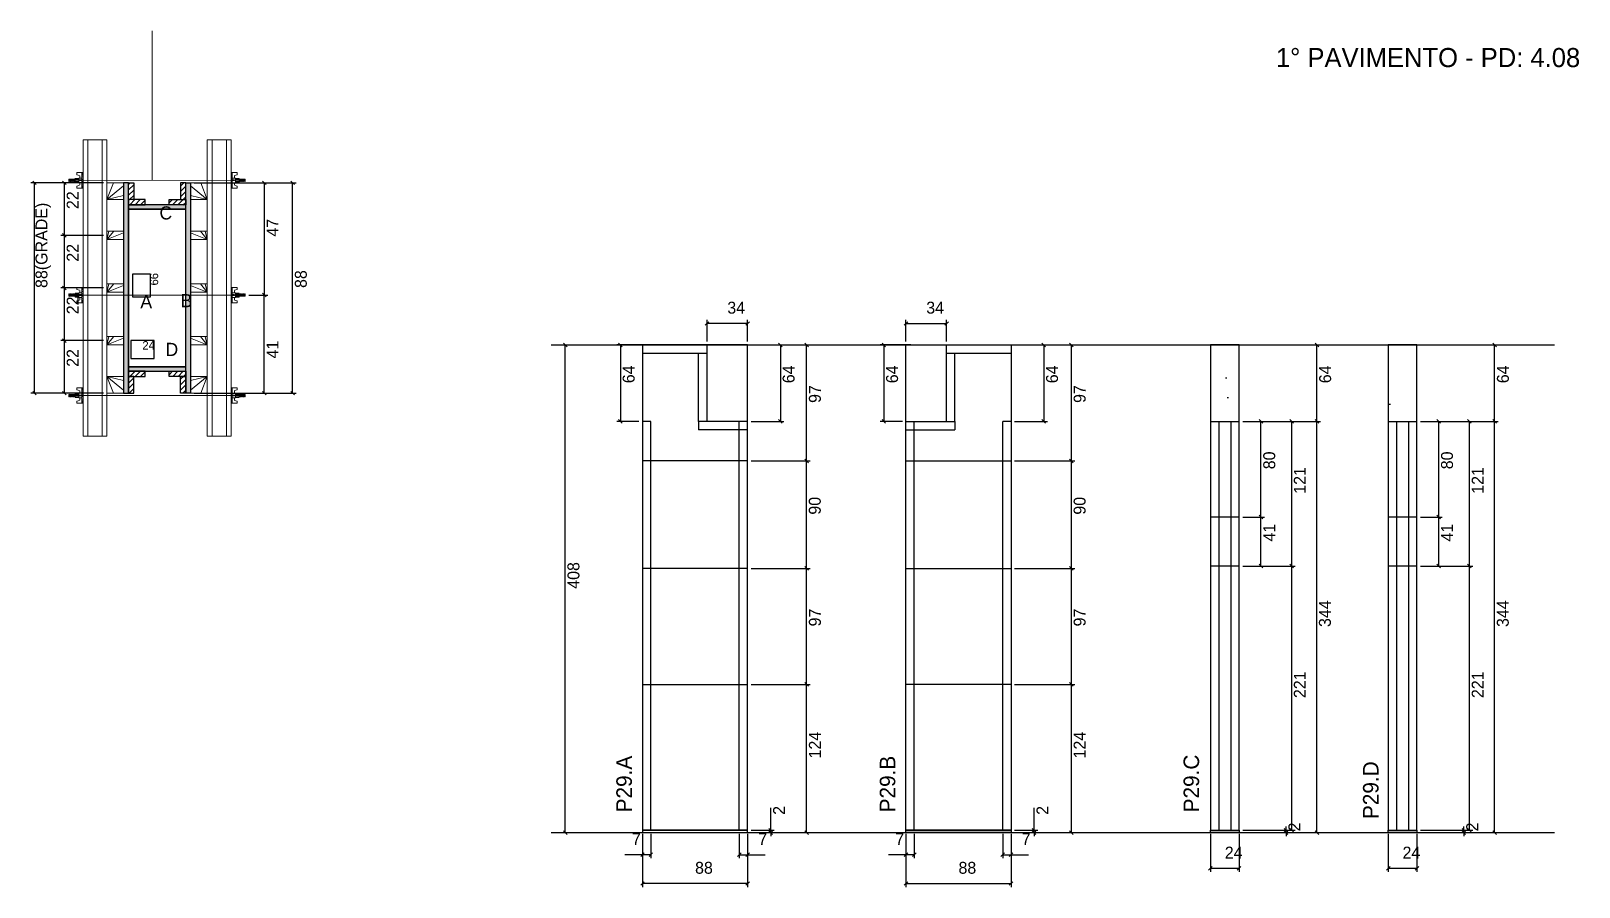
# Model space of a CAD drawing. Header units: metres. Extents: x 7879 to 9175, y 6317 to 7034.
import ezdxf

# ---------------------------------------------------------------- set-up
doc = ezdxf.new("R2010")
doc.units = ezdxf.units.M
for name, color, linetype in [('CHAPA', 7, 'Continuous'), ('COTA', 7, 'Continuous'), ('Hachura', 7, 'Continuous'), ('Madeira', 7, 'Continuous'), ('NOMENCLATURA', 7, 'Continuous'), ('Nível', 7, 'Continuous'), ('Painéis', 7, 'Continuous'), ('Perfil Metálico', 7, 'Continuous'), ('SARR_2.2x7', 7, 'Continuous'), ('SARRAFO', 7, 'Continuous'), ('Texto Seção', 7, 'Continuous'), ('TEXTO_GERAL', 7, 'Continuous')]:
    doc.layers.add(name, color=color, linetype=linetype)

msp = doc.modelspace()

# ---------------------------------------------------------------- hatches: boundary and pattern name
at = {"layer": 'COTA'}
h = msp.add_hatch(dxfattribs=at)
h.set_pattern_fill('AR-CONC')
h.paths.add_polyline_path([(8866, 6706.9), (8890, 6706.9), (8890, 6770.9), (8866, 6770.9), (8866, 6706.9)])
h = msp.add_hatch(dxfattribs=at)
h.set_pattern_fill('AR-CONC')
h.paths.add_polyline_path([(9014.8, 6706.9), (9038.8, 6706.9), (9038.8, 6770.9), (9014.8, 6770.9), (9014.8, 6706.9)])
at = {"layer": 'Hachura'}
h = msp.add_hatch(color=7, dxfattribs=at)
h.dxf.hatch_style = 1
h.paths.add_polyline_path([(7960.3, 6906.6), (7956.3, 6906.6), (7956.3, 6730.6), (7960.3, 6730.6), (7960.3, 6906.6)])
h = msp.add_hatch(dxfattribs=at)
h.set_pattern_fill('ANSI31')
h.paths.add_polyline_path([(7960.3, 6892.6), (7964.7, 6892.6), (7964.7, 6906.6), (7960.3, 6906.6), (7960.3, 6892.6)])
h = msp.add_hatch(dxfattribs=at)
h.set_pattern_fill('ANSI31')
h.paths.add_polyline_path([(8008.3, 6892.6), (8003.9, 6892.6), (8003.9, 6906.6), (8008.3, 6906.6), (8008.3, 6892.6)])
h = msp.add_hatch(color=7, dxfattribs=at)
h.dxf.hatch_style = 1
h.paths.add_polyline_path([(8008.3, 6906.6), (8012.3, 6906.6), (8012.3, 6730.6), (8008.3, 6730.6), (8008.3, 6906.6)])
h = msp.add_hatch(dxfattribs=at)
h.set_pattern_fill('ANSI31')
h.paths.add_polyline_path([(7960.3, 6888.2), (7960.3, 6892.6), (7974.3, 6892.6), (7974.3, 6888.2), (7960.3, 6888.2)])
h = msp.add_hatch(color=7, dxfattribs=at)
h.dxf.hatch_style = 1
h.paths.add_polyline_path([(8008.3, 6884.6), (8008.3, 6888.2), (7960.3, 6888.2), (7960.3, 6884.6), (8008.3, 6884.6)])
h = msp.add_hatch(color=7, dxfattribs=at)
h.dxf.hatch_style = 1
h.paths.add_polyline_path([(8008.3, 6884.6), (8008.3, 6888.2), (7960.3, 6888.2), (7960.3, 6884.6), (8008.3, 6884.6)])
h = msp.add_hatch(dxfattribs=at)
h.set_pattern_fill('ANSI31')
h.paths.add_polyline_path([(8008.3, 6888.2), (8008.3, 6892.6), (7994.3, 6892.6), (7994.3, 6888.2), (8008.3, 6888.2)])
h = msp.add_hatch(color=7, dxfattribs=at)
h.dxf.hatch_style = 1
h.paths.add_polyline_path([(8008.3, 6749), (8008.3, 6752.6), (7960.3, 6752.6), (7960.3, 6749), (8008.3, 6749)])
h = msp.add_hatch(color=7, dxfattribs=at)
h.dxf.hatch_style = 1
h.paths.add_polyline_path([(8008.3, 6749), (8008.3, 6752.6), (7960.3, 6752.6), (7960.3, 6749), (8008.3, 6749)])
h = msp.add_hatch(dxfattribs=at)
h.set_pattern_fill('ANSI31')
h.paths.add_polyline_path([(7960.3, 6744.6), (7960.3, 6749), (7974.3, 6749), (7974.3, 6744.6), (7960.3, 6744.6)])
h = msp.add_hatch(dxfattribs=at)
h.set_pattern_fill('ANSI31')
h.paths.add_polyline_path([(7960.3, 6744.6), (7964.7, 6744.6), (7964.7, 6730.6), (7960.3, 6730.6), (7960.3, 6744.6)])
h = msp.add_hatch(dxfattribs=at)
h.set_pattern_fill('ANSI31')
h.paths.add_polyline_path([(8008.3, 6744.6), (8008.3, 6749), (7994.3, 6749), (7994.3, 6744.6), (8008.3, 6744.6)])
h = msp.add_hatch(dxfattribs=at)
h.set_pattern_fill('ANSI31')
h.paths.add_polyline_path([(8008.3, 6744.6), (8003.9, 6744.6), (8003.9, 6730.6), (8008.3, 6730.6), (8008.3, 6744.6)])

# ---------------------------------------------------------------- linework, layer by layer
at = {"layer": 'CHAPA', "color": 1, "lineweight": 25}
for points in [[(7960.3, 6906.6), (7956.3, 6906.6), (7956.3, 6730.6), (7960.3, 6730.6)], [(7960.3, 6906.6), (7956.3, 6906.6), (7956.3, 6730.6), (7960.3, 6730.6)], [(8008.3, 6906.6), (8012.3, 6906.6), (8012.3, 6730.6), (8008.3, 6730.6)], [(8008.3, 6906.6), (8012.3, 6906.6), (8012.3, 6730.6), (8008.3, 6730.6)], [(8008.3, 6884.6), (8008.3, 6888.2), (7960.3, 6888.2), (7960.3, 6884.6)], [(8008.3, 6884.6), (8008.3, 6888.2), (7960.3, 6888.2), (7960.3, 6884.6)], [(8008.3, 6749), (8008.3, 6752.6), (7960.3, 6752.6), (7960.3, 6749)], [(8008.3, 6749), (8008.3, 6752.6), (7960.3, 6752.6), (7960.3, 6749)]]:
    msp.add_lwpolyline(points, close=True, dxfattribs=at)
at = {"layer": 'COTA', "color": 0, "lineweight": 25}
for p, q in [((7883.2, 6905.1), (7880.2, 6908.1)), ((7908.1, 6905.1), (7905.1, 6908.1)), ((8075.5, 6905.1), (8072.5, 6908.1)), ((8099.2, 6905.1), (8096.2, 6908.1)), ((7905.1, 6864.1), (7908.1, 6861.1)), ((7908.1, 6861.1), (7905.1, 6864.1)), ((7905.1, 6820.1), (7908.1, 6817.1)), ((7908.1, 6817.1), (7905.1, 6820.1)), ((8075.5, 6811.2), (8072.5, 6814.2)), ((8072.5, 6814.2), (8075.5, 6811.2)), ((8446.1, 6790.4), (8443.1, 6787.4)), ((8477.1, 6787.4), (8480.1, 6790.4)), ((8612.6, 6790.4), (8609.6, 6787.4)), ((8643.6, 6787.4), (8646.6, 6790.4)), ((7905.1, 6776.1), (7908.1, 6773.1)), ((7908.1, 6773.1), (7905.1, 6776.1)), ((8327.5, 6769.4), (8324.5, 6772.4)), ((8373.6, 6769.4), (8370.6, 6772.4)), ((8507.5, 6769.4), (8504.5, 6772.4)), ((8529.5, 6769.4), (8526.5, 6772.4)), ((8594.1, 6769.4), (8591.1, 6772.4)), ((8728, 6769.4), (8725, 6772.4)), ((8751.1, 6769.4), (8748.1, 6772.4)), ((8956.6, 6769.4), (8953.6, 6772.4)), ((9105.4, 6769.4), (9102.4, 6772.4)), ((7880.2, 6732.1), (7883.2, 6729.1)), ((7905.1, 6732.1), (7908.1, 6729.1)), ((8072.5, 6732.1), (8075.5, 6729.1)), ((8096.2, 6732.1), (8099.2, 6729.1)), ((8370.6, 6708.4), (8373.6, 6705.4)), ((8504.5, 6708.4), (8507.5, 6705.4)), ((8591.1, 6708.4), (8594.1, 6705.4)), ((8725, 6708.4), (8728, 6705.4)), ((8909.8, 6705.4), (8906.8, 6708.4)), ((8935.4, 6705.4), (8932.4, 6708.4)), ((8953.6, 6708.4), (8956.6, 6705.4)), ((8956.6, 6705.4), (8953.6, 6708.4)), ((9058.6, 6705.4), (9055.6, 6708.4)), ((9084.2, 6705.4), (9081.2, 6708.4)), ((9102.4, 6708.4), (9105.4, 6705.4)), ((9105.4, 6705.4), (9102.4, 6708.4)), ((8529.5, 6672.4), (8526.5, 6675.4)), ((8526.5, 6675.4), (8529.5, 6672.4)), ((8751.1, 6672.4), (8748.1, 6675.4)), ((8748.1, 6675.4), (8751.1, 6672.4)), ((8909.8, 6625.4), (8906.8, 6628.4)), ((8906.8, 6628.4), (8909.8, 6625.4)), ((9058.6, 6625.4), (9055.6, 6628.4)), ((9055.6, 6628.4), (9058.6, 6625.4)), ((8529.5, 6582.4), (8526.5, 6585.4)), ((8526.5, 6585.4), (8529.5, 6582.4)), ((8751.1, 6582.4), (8748.1, 6585.4)), ((8748.1, 6585.4), (8751.1, 6582.4)), ((8906.8, 6587.4), (8909.8, 6584.4)), ((8932.4, 6587.4), (8935.4, 6584.4)), ((8935.4, 6584.4), (8932.4, 6587.4)), ((9055.6, 6587.4), (9058.6, 6584.4)), ((9081.2, 6587.4), (9084.2, 6584.4)), ((9084.2, 6584.4), (9081.2, 6587.4)), ((8526.5, 6488.4), (8529.5, 6485.4)), ((8529.5, 6485.4), (8526.5, 6488.4)), ((8748.1, 6488.4), (8751.1, 6485.4)), ((8751.1, 6485.4), (8748.1, 6488.4)), ((8324.5, 6364.4), (8327.5, 6361.4)), ((8496.4, 6366.4), (8499.4, 6363.4)), ((8499.4, 6361.4), (8496.4, 6364.4)), ((8526.5, 6364.4), (8529.5, 6361.4)), ((8716.9, 6366.4), (8719.9, 6363.4)), ((8719.9, 6361.4), (8716.9, 6364.4)), ((8748.1, 6364.4), (8751.1, 6361.4)), ((8927.8, 6366.4), (8930.8, 6363.4)), ((8930.8, 6361.4), (8927.8, 6364.4)), ((8932.4, 6366.4), (8935.4, 6363.4)), ((8953.6, 6364.4), (8956.6, 6361.4)), ((9076.6, 6366.4), (9079.6, 6363.4)), ((9079.6, 6361.4), (9076.6, 6364.4)), ((9081.2, 6366.4), (9084.2, 6363.4)), ((9102.4, 6364.4), (9105.4, 6361.4)), ((8392.1, 6345.9), (8389.1, 6342.9)), ((8396.1, 6342.9), (8399.1, 6345.9)), ((8473.1, 6345.9), (8470.1, 6342.9)), ((8477.1, 6342.9), (8480.1, 6345.9)), ((8612.6, 6345.9), (8609.6, 6342.9)), ((8616.6, 6342.9), (8619.6, 6345.9)), ((8693.6, 6345.9), (8690.6, 6342.9)), ((8697.6, 6342.9), (8700.6, 6345.9)), ((8867.5, 6334.5), (8864.5, 6331.5)), ((8888.5, 6331.5), (8891.5, 6334.5)), ((9016.3, 6334.5), (9013.3, 6331.5)), ((9037.3, 6331.5), (9040.3, 6334.5)), ((8392.1, 6321.8), (8389.1, 6318.8)), ((8477.1, 6318.8), (8480.1, 6321.8)), ((8612.6, 6321.8), (8609.6, 6318.8)), ((8697.6, 6318.8), (8700.6, 6321.8))]:
    msp.add_line(p, q, dxfattribs=at)
at = {"layer": 'COTA', "color": 241, "lineweight": 25}
for p, q in [((7939.3, 6906.6), (7878.7, 6906.6)), ((7881.7, 6730.6), (7881.7, 6906.6)), ((7939.3, 6906.6), (7903.6, 6906.6)), ((7906.6, 6906.6), (7906.6, 6862.6)), ((8015.3, 6906.6), (8100.7, 6906.6)), ((8049.3, 6906.6), (8077, 6906.6)), ((8074, 6906.6), (8074, 6812.7)), ((8097.7, 6730.6), (8097.7, 6906.6)), ((7939.3, 6862.6), (7903.6, 6862.6)), ((7939.3, 6862.6), (7903.6, 6862.6)), ((7906.6, 6862.6), (7906.6, 6818.6)), ((7939.3, 6818.6), (7903.6, 6818.6)), ((7939.3, 6818.6), (7903.6, 6818.6)), ((7906.6, 6818.6), (7906.6, 6774.6)), ((8061.1, 6812.7), (8077, 6812.7)), ((8061.1, 6812.7), (8077, 6812.7)), ((8074, 6730.6), (8074, 6812.7)), ((7939.3, 6774.6), (7903.6, 6774.6)), ((7939.3, 6774.6), (7903.6, 6774.6)), ((7906.6, 6774.6), (7906.6, 6730.6)), ((8478.6, 6770.9), (8444.6, 6770.9)), ((8478.6, 6706.9), (8478.6, 6770.9)), ((8611.1, 6706.9), (8611.1, 6770.9)), ((8611.1, 6770.9), (8645.1, 6770.9)), ((7939.3, 6730.6), (7878.7, 6730.6)), ((7939.3, 6730.6), (7903.6, 6730.6)), ((8015.3, 6730.6), (8100.7, 6730.6)), ((8049.3, 6730.6), (8077, 6730.6))]:
    msp.add_line(p, q, dxfattribs=at)
at = {"layer": 'COTA', "color": 180, "lineweight": 25}
for p, q in [((7978.7, 6830.2), (7963.7, 6830.2)), ((7963.7, 6830.2), (7963.7, 6811.2)), ((7978.7, 6811.2), (7978.7, 6830.2)), ((7963.7, 6811.2), (7978.7, 6811.2)), ((7981.8, 6774.6), (7962.2, 6774.6)), ((7962.2, 6774.6), (7962.2, 6759.6)), ((7981.8, 6759.6), (7981.8, 6774.6)), ((7962.2, 6759.6), (7981.8, 6759.6))]:
    msp.add_line(p, q, dxfattribs=at)
at = {"layer": 'COTA', "color": 4, "lineweight": 25}
for p, q in [((8444.6, 6773.9), (8444.6, 6791.9)), ((8478.6, 6773.9), (8478.6, 6791.9)), ((8611.1, 6773.9), (8611.1, 6791.9)), ((8645.1, 6773.9), (8645.1, 6791.9)), ((8478.6, 6788.9), (8444.6, 6788.9)), ((8611.1, 6788.9), (8645.1, 6788.9)), ((8317.1, 6770.9), (8329, 6770.9)), ((8326, 6362.9), (8326, 6770.9)), ((8394.6, 6770.9), (8369.1, 6770.9)), ((8372.1, 6770.9), (8372.1, 6706.9)), ((8474.6, 6770.9), (8509, 6770.9)), ((8481.6, 6770.9), (8531, 6770.9)), ((8506, 6770.9), (8506, 6706.9)), ((8528, 6673.9), (8528, 6770.9)), ((8615.1, 6770.9), (8589.6, 6770.9)), ((8592.6, 6770.9), (8592.6, 6706.9)), ((8695.1, 6770.9), (8729.5, 6770.9)), ((8702.1, 6770.9), (8752.6, 6770.9)), ((8726.5, 6770.9), (8726.5, 6706.9)), ((8749.6, 6673.9), (8749.6, 6770.9)), ((8893, 6770.9), (8958.1, 6770.9)), ((8955.1, 6706.9), (8955.1, 6770.9)), ((9041.8, 6770.9), (9106.9, 6770.9)), ((9103.9, 6706.9), (9103.9, 6770.9)), ((8387.6, 6706.9), (8369.1, 6706.9)), ((8481.6, 6706.9), (8509, 6706.9)), ((8608.1, 6706.9), (8589.6, 6706.9)), ((8702.1, 6706.9), (8729.5, 6706.9)), ((8893, 6706.9), (8958.1, 6706.9)), ((8893, 6706.9), (8958.1, 6706.9)), ((8893, 6706.9), (8936.9, 6706.9)), ((8893, 6706.9), (8911.3, 6706.9)), ((8908.3, 6626.9), (8908.3, 6706.9)), ((8933.9, 6706.9), (8933.9, 6585.9)), ((8955.1, 6362.9), (8955.1, 6706.9)), ((9041.8, 6706.9), (9106.9, 6706.9)), ((9041.8, 6706.9), (9106.9, 6706.9)), ((9041.8, 6706.9), (9085.7, 6706.9)), ((9041.8, 6706.9), (9060.1, 6706.9)), ((9057.1, 6626.9), (9057.1, 6706.9)), ((9082.7, 6706.9), (9082.7, 6585.9)), ((9103.9, 6362.9), (9103.9, 6706.9)), ((8481.6, 6673.9), (8531, 6673.9)), ((8481.6, 6673.9), (8531, 6673.9)), ((8528, 6583.9), (8528, 6673.9)), ((8702.1, 6673.9), (8752.6, 6673.9)), ((8702.1, 6673.9), (8752.6, 6673.9)), ((8749.6, 6583.9), (8749.6, 6673.9)), ((8893, 6626.9), (8911.3, 6626.9)), ((8893, 6626.9), (8911.3, 6626.9)), ((8908.3, 6585.9), (8908.3, 6626.9)), ((9041.8, 6626.9), (9060.1, 6626.9)), ((9041.8, 6626.9), (9060.1, 6626.9)), ((9057.1, 6585.9), (9057.1, 6626.9)), ((8481.6, 6583.9), (8531, 6583.9)), ((8481.6, 6583.9), (8531, 6583.9)), ((8528, 6486.9), (8528, 6583.9)), ((8702.1, 6583.9), (8752.6, 6583.9)), ((8702.1, 6583.9), (8752.6, 6583.9)), ((8749.6, 6486.9), (8749.6, 6583.9)), ((8893, 6585.9), (8936.9, 6585.9)), ((8893, 6585.9), (8936.9, 6585.9)), ((8893, 6585.9), (8911.3, 6585.9)), ((8933.9, 6585.9), (8933.9, 6364.9)), ((9041.8, 6585.9), (9085.7, 6585.9)), ((9041.8, 6585.9), (9085.7, 6585.9)), ((9041.8, 6585.9), (9060.1, 6585.9)), ((9082.7, 6585.9), (9082.7, 6364.9)), ((8481.6, 6486.9), (8531, 6486.9)), ((8481.6, 6486.9), (8531, 6486.9)), ((8528, 6362.9), (8528, 6486.9)), ((8702.1, 6486.9), (8752.6, 6486.9)), ((8702.1, 6486.9), (8752.6, 6486.9)), ((8749.6, 6362.9), (8749.6, 6486.9)), ((8497.9, 6364.9), (8497.9, 6383.7)), ((8718.4, 6364.9), (8718.4, 6383.7)), ((8317.1, 6362.9), (8329, 6362.9)), ((8481.6, 6364.9), (8500.9, 6364.9)), ((8481.6, 6362.9), (8500.9, 6362.9)), ((8481.6, 6362.9), (8531, 6362.9)), ((8497.9, 6362.9), (8497.9, 6364.9)), ((8497.9, 6362.9), (8497.9, 6359.9)), ((8702.1, 6364.9), (8721.4, 6364.9)), ((8702.1, 6362.9), (8721.4, 6362.9)), ((8702.1, 6362.9), (8752.6, 6362.9)), ((8718.4, 6362.9), (8718.4, 6364.9)), ((8718.4, 6362.9), (8718.4, 6359.9)), ((8893, 6364.9), (8932.3, 6364.9)), ((8893, 6364.9), (8936.9, 6364.9)), ((8893, 6362.9), (8932.3, 6362.9)), ((8893, 6362.9), (8958.1, 6362.9)), ((8929.3, 6364.9), (8929.3, 6367.9)), ((8929.3, 6362.9), (8929.3, 6364.9)), ((8929.3, 6362.9), (8929.3, 6359.9)), ((9041.8, 6364.9), (9081.1, 6364.9)), ((9041.8, 6364.9), (9085.7, 6364.9)), ((9041.8, 6362.9), (9081.1, 6362.9)), ((9041.8, 6362.9), (9106.9, 6362.9)), ((9078.1, 6364.9), (9078.1, 6367.9)), ((9078.1, 6362.9), (9078.1, 6364.9)), ((9078.1, 6362.9), (9078.1, 6359.9)), ((8390.6, 6361.9), (8390.6, 6317.3)), ((8390.6, 6359.9), (8390.6, 6341.4)), ((8397.6, 6361.9), (8397.6, 6341.4)), ((8471.6, 6361.9), (8471.6, 6341.4)), ((8478.6, 6361.9), (8478.6, 6317.3)), ((8478.6, 6359.9), (8478.6, 6341.4)), ((8611.1, 6361.9), (8611.1, 6317.3)), ((8611.1, 6359.9), (8611.1, 6341.4)), ((8618.1, 6361.9), (8618.1, 6341.4)), ((8692.1, 6361.9), (8692.1, 6341.4)), ((8699.1, 6361.9), (8699.1, 6317.3)), ((8699.1, 6359.9), (8699.1, 6341.4)), ((8866, 6361.9), (8866, 6330)), ((8890, 6361.9), (8890, 6330)), ((9014.8, 6361.9), (9014.8, 6330)), ((9038.8, 6361.9), (9038.8, 6330)), ((8390.6, 6344.4), (8375.9, 6344.4)), ((8397.6, 6344.4), (8390.6, 6344.4)), ((8471.6, 6344.4), (8478.6, 6344.4)), ((8478.6, 6344.4), (8493.4, 6344.4)), ((8611.1, 6344.4), (8596.4, 6344.4)), ((8618.1, 6344.4), (8611.1, 6344.4)), ((8692.1, 6344.4), (8699.1, 6344.4)), ((8699.1, 6344.4), (8713.8, 6344.4)), ((8866, 6333), (8890, 6333)), ((9014.8, 6333), (9038.8, 6333)), ((8478.6, 6320.3), (8390.6, 6320.3)), ((8611.1, 6320.3), (8699.1, 6320.3))]:
    msp.add_line(p, q, dxfattribs=at)
at = {"layer": 'COTA', "color": 241, "lineweight": 25}
for points in [[(8890, 6706.9), (8890, 6770.9), (8866, 6770.9), (8866, 6706.9)], [(9038.8, 6706.9), (9038.8, 6770.9), (9014.8, 6770.9), (9014.8, 6706.9)]]:
    msp.add_lwpolyline(points, dxfattribs=at)
at = {"layer": 'Hachura', "color": 0, "lineweight": 9}
for p, q in [((7910.8, 6909.7), (7910.5, 6909.4)), ((7910.5, 6909.4), (7910.5, 6908.1)), ((7910.8, 6907.7), (7910.5, 6908.1)), ((7911.1, 6909.7), (7910.8, 6909.7)), ((7910.8, 6907.7), (7910.8, 6909.7)), ((7911.4, 6907.7), (7910.8, 6909)), ((7911.4, 6907.6), (7910.8, 6908.8)), ((7910.8, 6908.3), (7911.1, 6907.6)), ((7910.8, 6908), (7910.9, 6907.7)), ((7911.1, 6909.7), (7912.1, 6907.7)), ((7911.1, 6909.7), (7912.1, 6907.7)), ((7911.2, 6909.8), (7912.3, 6907.6)), ((7912.5, 6907.6), (7911.4, 6909.8)), ((7911.4, 6907.7), (7912.1, 6907.7)), ((7912.3, 6909.7), (7911.6, 6909.7)), ((7912.6, 6907.7), (7911.6, 6909.7)), ((7912.3, 6909.7), (7913.2, 6907.7)), ((7912.4, 6909.8), (7913.5, 6907.6)), ((7913.7, 6907.6), (7912.6, 6909.8)), ((7913.2, 6907.7), (7912.6, 6907.7)), ((7913.4, 6909.7), (7912.8, 6909.7)), ((7913.8, 6907.7), (7912.8, 6909.7)), ((7913, 6909.7), (7912.8, 6909.7)), ((7913.4, 6909.7), (7914.4, 6907.7)), ((7913.5, 6909.8), (7914.6, 6907.6)), ((7914.8, 6907.6), (7913.8, 6909.8)), ((7914, 6907.7), (7913.8, 6907.7)), ((7914.6, 6909.7), (7914, 6909.7)), ((7914.9, 6907.7), (7914, 6909.7)), ((7914, 6907.7), (7914.4, 6907.7)), ((7914.6, 6909.7), (7915.6, 6907.7)), ((7915.6, 6908.5), (7914.9, 6909.8)), ((7914.9, 6907.7), (7915.6, 6907.7)), ((7915.6, 6908.8), (7915.1, 6909.7)), ((7915.6, 6909.7), (7915.1, 6909.7)), ((7915.6, 6907), (7915.6, 6910.3)), ((7915.6, 6907), (7915.6, 6910.3)), ((7915.6, 6910.3), (7918.8, 6910.3)), ((7915.6, 6909.3), (7918.8, 6909.3)), ((7915.6, 6907.7), (7918.8, 6907.7)), ((7918.8, 6907), (7915.6, 6907)), ((7922.3, 6915.1), (7917.1, 6915.1)), ((7917.1, 6915.1), (7917.1, 6913.4)), ((7917.1, 6913.4), (7919.3, 6912.8)), ((7918.8, 6910.6), (7918.8, 6906.7)), ((7921.4, 6910.6), (7918.8, 6910.6)), ((7918.8, 6906.7), (7918.8, 6907)), ((7918.8, 6906.7), (7918.8, 6907)), ((7921.4, 6909), (7919.4, 6909)), ((7919.4, 6908.4), (7921.4, 6908.4)), ((7919.6, 6912.5), (7919.6, 6910.6)), ((7921.4, 6915.1), (7921.4, 6902.2)), ((7921.4, 6915.1), (7921.4, 6909.9)), ((7921.4, 6915), (7922.3, 6915)), ((7921.4, 6914.7), (7922.3, 6914.7)), ((7921.4, 6914.4), (7922.3, 6914.4)), ((7921.4, 6913.9), (7922.3, 6913.9)), ((7921.4, 6913.1), (7922.3, 6913.1)), ((7921.4, 6911.7), (7922.3, 6911.7)), ((7921.4, 6908.6), (7921.4, 6910.6)), ((7921.4, 6909.9), (7921.4, 6909.3)), ((7921.4, 6908.7), (7922.3, 6908.7)), ((7921.7, 6909.6), (7921.5, 6909.6)), ((7921.5, 6907.7), (7921.9, 6907.7)), ((7922.1, 6909.6), (7921.7, 6909.6)), ((7922.3, 6902.2), (7922.3, 6915.1)), ((7922.3, 6903.2), (7922.3, 6911)), ((8046.3, 6902.2), (8046.3, 6915.1)), ((8046.3, 6915.1), (8051.4, 6915.1)), ((8047.2, 6915), (8046.3, 6915)), ((8047.2, 6914.7), (8046.3, 6914.7)), ((8047.2, 6914.4), (8046.3, 6914.4)), ((8047.2, 6913.9), (8046.3, 6913.9)), ((8047.2, 6913.1), (8046.3, 6913.1)), ((8047.2, 6911.7), (8046.3, 6911.7)), ((8046.3, 6903.2), (8046.3, 6911)), ((8047.2, 6908.7), (8046.3, 6908.7)), ((8046.4, 6909.6), (8046.9, 6909.6)), ((8047, 6907.7), (8046.6, 6907.7)), ((8046.9, 6909.6), (8047.1, 6909.6)), ((8047.2, 6915.1), (8047.2, 6902.2)), ((8047.2, 6915.1), (8047.2, 6909.9)), ((8047.2, 6908.6), (8047.2, 6910.6)), ((8047.2, 6910.6), (8049.8, 6910.6)), ((8047.2, 6909.9), (8047.2, 6909.3)), ((8047.2, 6909), (8049.2, 6909)), ((8049.2, 6908.4), (8047.2, 6908.4)), ((8049, 6912.5), (8049, 6910.6)), ((8051.4, 6913.4), (8049.2, 6912.8)), ((8049.8, 6910.6), (8049.8, 6906.7)), ((8053, 6910.3), (8049.8, 6910.3)), ((8053, 6909.3), (8049.8, 6909.3)), ((8053, 6907.7), (8049.8, 6907.7)), ((8049.8, 6907), (8053, 6907)), ((8049.8, 6906.7), (8049.8, 6907)), ((8049.8, 6906.7), (8049.8, 6907)), ((8051.4, 6915.1), (8051.4, 6913.4)), ((8052.9, 6907), (8052.9, 6910.3)), ((8053, 6907), (8053, 6910.3)), ((8053, 6908.5), (8053.6, 6909.8)), ((8053.9, 6909.7), (8053, 6907.7)), ((8053, 6908.8), (8053.4, 6909.7)), ((8053, 6909.7), (8053.4, 6909.7)), ((8053.6, 6907.7), (8053, 6907.7)), ((8053.6, 6907.7), (8054.6, 6909.7)), ((8053.7, 6907.6), (8054.8, 6909.8)), ((8055, 6909.8), (8053.9, 6907.6)), ((8053.9, 6909.7), (8054.6, 6909.7)), ((8055.1, 6909.7), (8054.1, 6907.7)), ((8054.6, 6907.7), (8054.1, 6907.7)), ((8054.6, 6907.7), (8054.8, 6907.7)), ((8054.8, 6907.7), (8055.8, 6909.7)), ((8054.9, 6907.6), (8055.9, 6909.8)), ((8056.2, 6909.8), (8055.1, 6907.6)), ((8055.1, 6909.7), (8055.8, 6909.7)), ((8056.3, 6909.7), (8055.3, 6907.7)), ((8055.3, 6907.7), (8055.9, 6907.7)), ((8055.5, 6909.7), (8055.8, 6909.7)), ((8055.9, 6907.7), (8056.9, 6909.7)), ((8056, 6907.6), (8057.1, 6909.8)), ((8057.3, 6909.8), (8056.3, 6907.6)), ((8056.3, 6909.7), (8056.9, 6909.7)), ((8057.4, 6909.7), (8056.5, 6907.7)), ((8057.4, 6909.7), (8056.5, 6907.7)), ((8057.1, 6907.7), (8056.5, 6907.7)), ((8057.1, 6907.7), (8057.8, 6909)), ((8057.2, 6907.6), (8057.8, 6908.8)), ((8057.4, 6909.7), (8057.8, 6909.7)), ((8057.8, 6908.3), (8057.4, 6907.6)), ((8057.8, 6908), (8057.6, 6907.7)), ((8057.8, 6909.7), (8058.1, 6909.4)), ((8057.8, 6907.7), (8057.8, 6909.7)), ((8057.8, 6907.7), (8058.1, 6908.1)), ((8058.1, 6909.4), (8058.1, 6908.1)), ((7917.1, 6903.9), (7919.3, 6904.5)), ((7917.1, 6902.2), (7917.1, 6903.9)), ((7921.4, 6902.2), (7917.1, 6902.2)), ((7918.8, 6906.7), (7921.4, 6906.7)), ((7919.6, 6904.8), (7919.6, 6906.7)), ((7921.4, 6905.6), (7922.3, 6905.6)), ((7921.4, 6904.2), (7922.3, 6904.2)), ((7921.4, 6903.3), (7922.3, 6903.3)), ((7921.4, 6902.9), (7922.3, 6902.9)), ((7921.4, 6902.5), (7922.3, 6902.5)), ((7921.4, 6902.3), (7922.3, 6902.3)), ((7921.4, 6902.2), (7922.3, 6902.2)), ((8047.2, 6905.6), (8046.3, 6905.6)), ((8047.2, 6904.2), (8046.3, 6904.2)), ((8047.2, 6903.3), (8046.3, 6903.3)), ((8047.2, 6902.9), (8046.3, 6902.9)), ((8047.2, 6902.5), (8046.3, 6902.5)), ((8047.2, 6902.3), (8046.3, 6902.3)), ((8047.2, 6902.2), (8046.3, 6902.2)), ((8049.8, 6906.7), (8047.2, 6906.7)), ((8047.2, 6902.2), (8051.4, 6902.2)), ((8049, 6904.8), (8049, 6906.7)), ((8051.4, 6903.9), (8049.2, 6904.5)), ((8051.4, 6902.2), (8051.4, 6903.9)), ((7922.3, 6819.1), (7917.1, 6819.1)), ((7917.1, 6819.1), (7917.1, 6817.4)), ((7917.1, 6817.4), (7919.3, 6816.8)), ((7919.6, 6816.5), (7919.6, 6814.6)), ((7921.4, 6819.1), (7921.4, 6806.2)), ((7921.4, 6819.1), (7921.4, 6813.9)), ((7921.4, 6819), (7922.3, 6819)), ((7921.4, 6818.7), (7922.3, 6818.7)), ((7921.4, 6818.4), (7922.3, 6818.4)), ((7921.4, 6817.9), (7922.3, 6817.9)), ((7921.4, 6817.1), (7922.3, 6817.1)), ((7922.3, 6806.2), (7922.3, 6819.1)), ((8046.3, 6806.2), (8046.3, 6819.1)), ((8046.3, 6819.1), (8051.4, 6819.1)), ((8047.2, 6819), (8046.3, 6819)), ((8047.2, 6818.7), (8046.3, 6818.7)), ((8047.2, 6818.4), (8046.3, 6818.4)), ((8047.2, 6817.9), (8046.3, 6817.9)), ((8047.2, 6817.1), (8046.3, 6817.1)), ((8047.2, 6819.1), (8047.2, 6806.2)), ((8047.2, 6819.1), (8047.2, 6813.9)), ((8049, 6816.5), (8049, 6814.6)), ((8051.4, 6817.4), (8049.2, 6816.8)), ((8051.4, 6819.1), (8051.4, 6817.4)), ((7910.8, 6813.7), (7910.5, 6813.4)), ((7910.5, 6813.4), (7910.5, 6812.1)), ((7910.8, 6811.7), (7910.5, 6812.1)), ((7911.1, 6813.7), (7910.8, 6813.7)), ((7910.8, 6811.7), (7910.8, 6813.7)), ((7911.4, 6811.7), (7910.8, 6813)), ((7911.4, 6811.6), (7910.8, 6812.8)), ((7910.8, 6812.3), (7911.1, 6811.6)), ((7910.8, 6812), (7910.9, 6811.7)), ((7911.1, 6813.7), (7912.1, 6811.7)), ((7911.1, 6813.7), (7912.1, 6811.7)), ((7911.2, 6813.8), (7912.3, 6811.6)), ((7912.5, 6811.6), (7911.4, 6813.8)), ((7911.4, 6811.7), (7912.1, 6811.7)), ((7912.3, 6813.7), (7911.6, 6813.7)), ((7912.6, 6811.7), (7911.6, 6813.7)), ((7912.3, 6813.7), (7913.2, 6811.7)), ((7912.4, 6813.8), (7913.5, 6811.6)), ((7913.7, 6811.6), (7912.6, 6813.8)), ((7913.2, 6811.7), (7912.6, 6811.7)), ((7913.4, 6813.7), (7912.8, 6813.7)), ((7913.8, 6811.7), (7912.8, 6813.7)), ((7913, 6813.7), (7912.8, 6813.7)), ((7913.4, 6813.7), (7914.4, 6811.7)), ((7913.5, 6813.8), (7914.6, 6811.6)), ((7914.8, 6811.6), (7913.8, 6813.8)), ((7914, 6811.7), (7913.8, 6811.7)), ((7914.6, 6813.7), (7914, 6813.7)), ((7914.9, 6811.7), (7914, 6813.7)), ((7914, 6811.7), (7914.4, 6811.7)), ((7914.6, 6813.7), (7915.6, 6811.7)), ((7915.6, 6812.5), (7914.9, 6813.8)), ((7914.9, 6811.7), (7915.6, 6811.7)), ((7915.6, 6812.8), (7915.1, 6813.7)), ((7915.6, 6813.7), (7915.1, 6813.7)), ((7915.6, 6811), (7915.6, 6814.3)), ((7915.6, 6811), (7915.6, 6814.3)), ((7915.6, 6814.3), (7918.8, 6814.3)), ((7915.6, 6813.3), (7918.8, 6813.3)), ((7915.6, 6811.7), (7918.8, 6811.7)), ((7918.8, 6811), (7915.6, 6811)), ((7917.1, 6807.9), (7919.3, 6808.5)), ((7917.1, 6806.2), (7917.1, 6807.9)), ((7921.4, 6806.2), (7917.1, 6806.2)), ((7918.8, 6814.6), (7918.8, 6810.7)), ((7921.4, 6814.6), (7918.8, 6814.6)), ((7918.8, 6810.7), (7918.8, 6811)), ((7918.8, 6810.7), (7918.8, 6811)), ((7918.8, 6810.7), (7921.4, 6810.7)), ((7921.4, 6813), (7919.4, 6813)), ((7919.4, 6812.4), (7921.4, 6812.4)), ((7919.6, 6808.8), (7919.6, 6810.7)), ((7921.4, 6815.7), (7922.3, 6815.7)), ((7921.4, 6812.6), (7921.4, 6814.6)), ((7921.4, 6813.9), (7921.4, 6813.3)), ((7921.4, 6812.7), (7922.3, 6812.7)), ((7921.4, 6809.6), (7922.3, 6809.6)), ((7921.4, 6808.2), (7922.3, 6808.2)), ((7921.4, 6807.3), (7922.3, 6807.3)), ((7921.4, 6806.9), (7922.3, 6806.9)), ((7921.4, 6806.5), (7922.3, 6806.5)), ((7921.4, 6806.3), (7922.3, 6806.3)), ((7921.4, 6806.2), (7922.3, 6806.2)), ((7921.7, 6813.6), (7921.5, 6813.6)), ((7921.5, 6811.7), (7921.9, 6811.7)), ((7922.1, 6813.6), (7921.7, 6813.6)), ((7922.3, 6807.2), (7922.3, 6815)), ((8047.2, 6815.7), (8046.3, 6815.7)), ((8046.3, 6807.2), (8046.3, 6815)), ((8047.2, 6812.7), (8046.3, 6812.7)), ((8047.2, 6809.6), (8046.3, 6809.6)), ((8047.2, 6808.2), (8046.3, 6808.2)), ((8047.2, 6807.3), (8046.3, 6807.3)), ((8047.2, 6806.9), (8046.3, 6806.9)), ((8047.2, 6806.5), (8046.3, 6806.5)), ((8047.2, 6806.3), (8046.3, 6806.3)), ((8047.2, 6806.2), (8046.3, 6806.2)), ((8046.4, 6813.6), (8046.9, 6813.6)), ((8047, 6811.7), (8046.6, 6811.7)), ((8046.9, 6813.6), (8047.1, 6813.6)), ((8047.2, 6812.6), (8047.2, 6814.6)), ((8047.2, 6814.6), (8049.8, 6814.6)), ((8047.2, 6813.9), (8047.2, 6813.3)), ((8047.2, 6813), (8049.2, 6813)), ((8049.2, 6812.4), (8047.2, 6812.4)), ((8049.8, 6810.7), (8047.2, 6810.7)), ((8047.2, 6806.2), (8051.4, 6806.2)), ((8049, 6808.8), (8049, 6810.7)), ((8051.4, 6807.9), (8049.2, 6808.5)), ((8049.8, 6814.6), (8049.8, 6810.7)), ((8053, 6814.3), (8049.8, 6814.3)), ((8053, 6813.3), (8049.8, 6813.3)), ((8053, 6811.7), (8049.8, 6811.7)), ((8049.8, 6811), (8053, 6811)), ((8049.8, 6810.7), (8049.8, 6811)), ((8049.8, 6810.7), (8049.8, 6811)), ((8051.4, 6806.2), (8051.4, 6807.9)), ((8052.9, 6811), (8052.9, 6814.3)), ((8053, 6811), (8053, 6814.3)), ((8053, 6812.5), (8053.6, 6813.8)), ((8053.9, 6813.7), (8053, 6811.7)), ((8053, 6812.8), (8053.4, 6813.7)), ((8053, 6813.7), (8053.4, 6813.7)), ((8053.6, 6811.7), (8053, 6811.7)), ((8053.6, 6811.7), (8054.6, 6813.7)), ((8053.7, 6811.6), (8054.8, 6813.8)), ((8055, 6813.8), (8053.9, 6811.6)), ((8053.9, 6813.7), (8054.6, 6813.7)), ((8055.1, 6813.7), (8054.1, 6811.7)), ((8054.6, 6811.7), (8054.1, 6811.7)), ((8054.6, 6811.7), (8054.8, 6811.7)), ((8054.8, 6811.7), (8055.8, 6813.7)), ((8054.9, 6811.6), (8055.9, 6813.8)), ((8056.2, 6813.8), (8055.1, 6811.6)), ((8055.1, 6813.7), (8055.8, 6813.7)), ((8056.3, 6813.7), (8055.3, 6811.7)), ((8055.3, 6811.7), (8055.9, 6811.7)), ((8055.5, 6813.7), (8055.8, 6813.7)), ((8055.9, 6811.7), (8056.9, 6813.7)), ((8056, 6811.6), (8057.1, 6813.8)), ((8057.3, 6813.8), (8056.3, 6811.6)), ((8056.3, 6813.7), (8056.9, 6813.7)), ((8057.4, 6813.7), (8056.5, 6811.7)), ((8057.4, 6813.7), (8056.5, 6811.7)), ((8057.1, 6811.7), (8056.5, 6811.7)), ((8057.1, 6811.7), (8057.8, 6813)), ((8057.2, 6811.6), (8057.8, 6812.8)), ((8057.4, 6813.7), (8057.8, 6813.7)), ((8057.8, 6812.3), (8057.4, 6811.6)), ((8057.8, 6812), (8057.6, 6811.7)), ((8057.8, 6813.7), (8058.1, 6813.4)), ((8057.8, 6811.7), (8057.8, 6813.7)), ((8057.8, 6811.7), (8058.1, 6812.1)), ((8058.1, 6813.4), (8058.1, 6812.1)), ((7910.8, 6729.5), (7910.5, 6729.2)), ((7910.5, 6727.9), (7910.5, 6729.2)), ((7910.8, 6727.6), (7910.5, 6727.9)), ((7910.8, 6729), (7911.1, 6729.7)), ((7911.4, 6729.6), (7910.8, 6728.5)), ((7910.8, 6729.3), (7910.9, 6729.5)), ((7911.4, 6729.5), (7910.8, 6728.3)), ((7910.8, 6729.5), (7910.8, 6727.6)), ((7911.1, 6727.6), (7910.8, 6727.6)), ((7911.1, 6727.6), (7912.1, 6729.5)), ((7911.1, 6727.6), (7912.1, 6729.5)), ((7911.2, 6727.5), (7912.3, 6729.7)), ((7912.5, 6729.6), (7911.4, 6727.5)), ((7911.4, 6729.5), (7912.1, 6729.5)), ((7912.6, 6729.5), (7911.6, 6727.6)), ((7912.3, 6727.6), (7911.6, 6727.6)), ((7912.3, 6727.6), (7913.2, 6729.5)), ((7912.4, 6727.5), (7913.5, 6729.7)), ((7913.7, 6729.6), (7912.6, 6727.5)), ((7913.2, 6729.5), (7912.6, 6729.5)), ((7913.8, 6729.5), (7912.8, 6727.6)), ((7913.4, 6727.6), (7912.8, 6727.6)), ((7913, 6727.6), (7912.8, 6727.6)), ((7913.4, 6727.6), (7914.4, 6729.5)), ((7913.5, 6727.5), (7914.6, 6729.7)), ((7914.8, 6729.6), (7913.8, 6727.5)), ((7914, 6729.5), (7913.8, 6729.5)), ((7914, 6729.5), (7914.4, 6729.5)), ((7914.9, 6729.5), (7914, 6727.6)), ((7914.6, 6727.6), (7914, 6727.6)), ((7914.6, 6727.6), (7915.6, 6729.5)), ((7914.9, 6729.5), (7915.6, 6729.5)), ((7915.6, 6728.8), (7914.9, 6727.5)), ((7915.6, 6728.5), (7915.1, 6727.6)), ((7915.6, 6727.6), (7915.1, 6727.6)), ((7915.6, 6730.3), (7915.6, 6727)), ((7915.6, 6730.3), (7915.6, 6727)), ((7918.8, 6730.3), (7915.6, 6730.3)), ((7915.6, 6729.5), (7918.8, 6729.5)), ((7915.6, 6728), (7918.8, 6728)), ((7915.6, 6727), (7918.8, 6727)), ((7921.4, 6735.1), (7917.1, 6735.1)), ((7917.1, 6735.1), (7917.1, 6733.4)), ((7917.1, 6733.4), (7919.3, 6732.8)), ((7918.8, 6726.7), (7918.8, 6730.6)), ((7918.8, 6730.6), (7921.4, 6730.6)), ((7918.8, 6730.6), (7918.8, 6730.3)), ((7918.8, 6730.6), (7918.8, 6730.3)), ((7921.4, 6726.7), (7918.8, 6726.7)), ((7919.4, 6728.8), (7921.4, 6728.8)), ((7921.4, 6728.3), (7919.4, 6728.3)), ((7919.6, 6732.5), (7919.6, 6730.6)), ((7919.6, 6724.8), (7919.6, 6726.7)), ((7921.4, 6722.2), (7921.4, 6735.1)), ((7921.4, 6735.1), (7922.3, 6735.1)), ((7921.4, 6735), (7922.3, 6735)), ((7921.4, 6734.7), (7922.3, 6734.7)), ((7921.4, 6734.4), (7922.3, 6734.4)), ((7921.4, 6733.9), (7922.3, 6733.9)), ((7921.4, 6733.1), (7922.3, 6733.1)), ((7921.4, 6731.7), (7922.3, 6731.7)), ((7921.4, 6728.6), (7921.4, 6726.7)), ((7921.4, 6728.6), (7922.3, 6728.6)), ((7921.4, 6727.4), (7921.4, 6728)), ((7921.4, 6722.2), (7921.4, 6727.4)), ((7921.4, 6725.6), (7922.3, 6725.6)), ((7921.5, 6729.6), (7921.9, 6729.6)), ((7921.7, 6727.7), (7921.5, 6727.7)), ((7922.1, 6727.7), (7921.7, 6727.7)), ((7922.3, 6735.1), (7922.3, 6722.2)), ((7922.3, 6734.1), (7922.3, 6726.3)), ((8046.3, 6735.1), (8046.3, 6722.2)), ((8047.2, 6735.1), (8046.3, 6735.1)), ((8047.2, 6735), (8046.3, 6735)), ((8047.2, 6734.7), (8046.3, 6734.7)), ((8047.2, 6734.4), (8046.3, 6734.4)), ((8046.3, 6734.1), (8046.3, 6726.3)), ((8047.2, 6733.9), (8046.3, 6733.9)), ((8047.2, 6733.1), (8046.3, 6733.1)), ((8047.2, 6731.7), (8046.3, 6731.7)), ((8047.2, 6728.6), (8046.3, 6728.6)), ((8047.2, 6725.6), (8046.3, 6725.6)), ((8046.4, 6727.7), (8046.9, 6727.7)), ((8047, 6729.6), (8046.6, 6729.6)), ((8046.9, 6727.7), (8047.1, 6727.7)), ((8047.2, 6722.2), (8047.2, 6735.1)), ((8047.2, 6735.1), (8051.4, 6735.1)), ((8049.8, 6730.6), (8047.2, 6730.6)), ((8049.2, 6728.8), (8047.2, 6728.8)), ((8047.2, 6728.6), (8047.2, 6726.7)), ((8047.2, 6728.3), (8049.2, 6728.3)), ((8047.2, 6727.4), (8047.2, 6728)), ((8047.2, 6722.2), (8047.2, 6727.4)), ((8047.2, 6726.7), (8049.8, 6726.7)), ((8049, 6732.5), (8049, 6730.6)), ((8049, 6724.8), (8049, 6726.7)), ((8051.4, 6733.4), (8049.2, 6732.8)), ((8049.8, 6726.7), (8049.8, 6730.6)), ((8049.8, 6730.6), (8049.8, 6730.3)), ((8049.8, 6730.6), (8049.8, 6730.3)), ((8049.8, 6730.3), (8053, 6730.3)), ((8053, 6729.5), (8049.8, 6729.5)), ((8053, 6728), (8049.8, 6728)), ((8053, 6727), (8049.8, 6727)), ((8051.4, 6735.1), (8051.4, 6733.4)), ((8052.9, 6730.3), (8052.9, 6727)), ((8053, 6730.3), (8053, 6727)), ((8053.6, 6729.5), (8053, 6729.5)), ((8053.9, 6727.6), (8053, 6729.5)), ((8053, 6728.8), (8053.6, 6727.5)), ((8053, 6728.5), (8053.4, 6727.6)), ((8053, 6727.6), (8053.4, 6727.6)), ((8053.6, 6729.5), (8054.6, 6727.6)), ((8053.7, 6729.6), (8054.8, 6727.5)), ((8055, 6727.5), (8053.9, 6729.7)), ((8053.9, 6727.6), (8054.6, 6727.6)), ((8054.6, 6729.5), (8054.1, 6729.5)), ((8055.1, 6727.6), (8054.1, 6729.5)), ((8054.6, 6729.5), (8054.8, 6729.5)), ((8054.8, 6729.5), (8055.8, 6727.6)), ((8054.9, 6729.6), (8055.9, 6727.5)), ((8056.2, 6727.5), (8055.1, 6729.7)), ((8055.1, 6727.6), (8055.8, 6727.6)), ((8055.3, 6729.5), (8055.9, 6729.5)), ((8056.3, 6727.6), (8055.3, 6729.5)), ((8055.5, 6727.6), (8055.8, 6727.6)), ((8055.9, 6729.5), (8056.9, 6727.6)), ((8056, 6729.6), (8057.1, 6727.5)), ((8057.3, 6727.5), (8056.3, 6729.7)), ((8056.3, 6727.6), (8056.9, 6727.6)), ((8057.4, 6727.6), (8056.5, 6729.5)), ((8057.1, 6729.5), (8056.5, 6729.5)), ((8057.4, 6727.6), (8056.5, 6729.5)), ((8057.1, 6729.5), (8057.8, 6728.3)), ((8057.2, 6729.6), (8057.8, 6728.5)), ((8057.8, 6729), (8057.4, 6729.7)), ((8057.4, 6727.6), (8057.8, 6727.6)), ((8057.8, 6729.3), (8057.6, 6729.5)), ((8057.8, 6729.5), (8058.1, 6729.2)), ((8057.8, 6729.5), (8057.8, 6727.6)), ((8057.8, 6727.6), (8058.1, 6727.9)), ((8058.1, 6727.9), (8058.1, 6729.2)), ((7917.1, 6723.9), (7919.3, 6724.5)), ((7917.1, 6722.2), (7917.1, 6723.9)), ((7922.3, 6722.2), (7917.1, 6722.2)), ((7921.4, 6724.2), (7922.3, 6724.2)), ((7921.4, 6723.3), (7922.3, 6723.3)), ((7921.4, 6722.9), (7922.3, 6722.9)), ((7921.4, 6722.5), (7922.3, 6722.5)), ((7921.4, 6722.3), (7922.3, 6722.3)), ((8047.2, 6724.2), (8046.3, 6724.2)), ((8047.2, 6723.3), (8046.3, 6723.3)), ((8047.2, 6722.9), (8046.3, 6722.9)), ((8047.2, 6722.5), (8046.3, 6722.5)), ((8047.2, 6722.3), (8046.3, 6722.3)), ((8046.3, 6722.2), (8051.4, 6722.2)), ((8051.4, 6723.9), (8049.2, 6724.5)), ((8051.4, 6722.2), (8051.4, 6723.9))]:
    msp.add_line(p, q, dxfattribs=at)
at = {"layer": 'Hachura', "color": 251, "lineweight": 9}
for p, q in [((8057.1, 6908.6), (7915.3, 6908.7)), ((8057.1, 6812.6), (7915.3, 6812.7)), ((8057.1, 6728.6), (7915.3, 6728.6))]:
    msp.add_line(p, q, dxfattribs=at)
at = {"layer": 'Madeira', "color": 126, "lineweight": 18}
for p, q in [((7942.3, 6892.6), (7947.7, 6906.6)), ((7942.3, 6892.6), (7956.3, 6904.2)), ((7942.3, 6892.6), (7956.3, 6896.1)), ((8026.3, 6892.6), (8012.3, 6904.2)), ((8026.3, 6892.6), (8012.3, 6896.1)), ((8026.3, 6892.6), (8020.9, 6906.6)), ((7942.3, 6859.1), (7948, 6866.1)), ((7942.3, 6859.1), (7944, 6866.1)), ((7942.3, 6859.1), (7956.3, 6864.6)), ((8026.3, 6859.1), (8012.3, 6864.6)), ((8026.3, 6859.1), (8020.5, 6866.1)), ((8026.3, 6859.1), (8024.5, 6866.1)), ((7942.3, 6815.1), (7948, 6822.1)), ((7942.3, 6815.1), (7944, 6822.1)), ((7942.3, 6815.1), (7956.3, 6820.6)), ((8026.3, 6815.1), (8012.3, 6820.6)), ((8026.3, 6815.1), (8020.5, 6822.1)), ((8026.3, 6815.1), (8024.5, 6822.1)), ((7942.3, 6771.1), (7948, 6778.1)), ((7942.3, 6771.1), (7944, 6778.1)), ((8026.3, 6771.1), (8020.5, 6778.1)), ((8026.3, 6771.1), (8024.5, 6778.1)), ((7942.3, 6771.1), (7956.3, 6776.6)), ((8026.3, 6771.1), (8012.3, 6776.6)), ((7942.3, 6744.6), (7956.3, 6733.1)), ((7942.3, 6744.6), (7956.3, 6741.2)), ((7942.3, 6744.6), (7947.7, 6730.6)), ((8026.3, 6744.6), (8012.3, 6733.1)), ((8026.3, 6744.6), (8012.3, 6741.2)), ((8026.3, 6744.6), (8020.8, 6730.6))]:
    msp.add_line(p, q, dxfattribs=at)
for points in [[(7942.3, 6730.6), (7956.3, 6730.6), (7956.3, 6906.6), (7942.3, 6906.6)], [(7942.3, 6892.6), (7956.3, 6892.6), (7956.3, 6906.6), (7942.3, 6906.6)], [(8026.3, 6730.6), (8012.3, 6730.6), (8012.3, 6906.6), (8026.3, 6906.6)], [(8026.3, 6892.6), (8012.3, 6892.6), (8012.3, 6906.6), (8026.3, 6906.6)], [(7942.3, 6859.1), (7942.3, 6866.1), (7956.3, 6866.1), (7956.3, 6859.1)], [(8026.3, 6859.1), (8026.3, 6866.1), (8012.3, 6866.1), (8012.3, 6859.1)], [(7942.3, 6815.1), (7942.3, 6822.1), (7956.3, 6822.1), (7956.3, 6815.1)], [(8026.3, 6815.1), (8026.3, 6822.1), (8012.3, 6822.1), (8012.3, 6815.1)], [(7942.3, 6771.1), (7942.3, 6778.1), (7956.3, 6778.1), (7956.3, 6771.1)], [(8026.3, 6771.1), (8026.3, 6778.1), (8012.3, 6778.1), (8012.3, 6771.1)], [(7942.3, 6744.6), (7956.3, 6744.6), (7956.3, 6730.6), (7942.3, 6730.6)], [(8026.3, 6744.6), (8012.3, 6744.6), (8012.3, 6730.6), (8026.3, 6730.6)]]:
    msp.add_lwpolyline(points, close=True, dxfattribs=at)
at = {"layer": 'Nível', "color": 4, "lineweight": 25}
for p, q in [((8314.1, 6770.9), (9153.9, 6770.9)), ((8314.1, 6362.9), (9153.9, 6362.9))]:
    msp.add_line(p, q, dxfattribs=at)
at = {"layer": 'Painéis', "color": 200, "lineweight": 25}
for p, q in [((8390.6, 6770.9), (8390.6, 6362.9)), ((8444.6, 6770.9), (8390.6, 6770.9)), ((8444.6, 6706.9), (8444.6, 6770.9)), ((8645.1, 6770.9), (8699.1, 6770.9)), ((8645.1, 6706.9), (8645.1, 6770.9)), ((8699.1, 6770.9), (8699.1, 6362.9)), ((8478.6, 6706.9), (8444.6, 6706.9)), ((8478.6, 6362.9), (8478.6, 6706.9)), ((8611.1, 6362.9), (8611.1, 6706.9)), ((8611.1, 6706.9), (8645.1, 6706.9)), ((8866, 6706.9), (8866, 6364.9)), ((8866, 6706.9), (8890, 6706.9)), ((8890, 6364.9), (8890, 6706.9)), ((9014.8, 6706.9), (9014.8, 6364.9)), ((9014.8, 6706.9), (9038.8, 6706.9)), ((9038.8, 6364.9), (9038.8, 6706.9)), ((8478.6, 6673.9), (8390.6, 6673.9)), ((8611.1, 6673.9), (8699.1, 6673.9)), ((8890, 6626.9), (8866, 6626.9)), ((9038.8, 6626.9), (9014.8, 6626.9)), ((8478.6, 6583.9), (8390.6, 6583.9)), ((8611.1, 6583.9), (8699.1, 6583.9)), ((8890, 6585.9), (8866, 6585.9)), ((9038.8, 6585.9), (9014.8, 6585.9)), ((8390.6, 6486.9), (8478.6, 6486.9)), ((8699.1, 6486.9), (8611.1, 6486.9)), ((8390.6, 6364.9), (8478.6, 6364.9)), ((8699.1, 6364.9), (8611.1, 6364.9)), ((8866, 6364.9), (8890, 6364.9)), ((9014.8, 6364.9), (9038.8, 6364.9))]:
    msp.add_line(p, q, dxfattribs=at)
for points in [[(7960.3, 6752.6), (8008.3, 6752.6), (8008.3, 6884.6), (7960.3, 6884.6)], [(8478.6, 6364.9), (8390.6, 6364.9), (8390.6, 6362.9), (8478.6, 6362.9)], [(8611.1, 6364.9), (8699.1, 6364.9), (8699.1, 6362.9), (8611.1, 6362.9)], [(8866, 6364.9), (8890, 6364.9), (8890, 6362.9), (8866, 6362.9)], [(9014.8, 6364.9), (9038.8, 6364.9), (9038.8, 6362.9), (9014.8, 6362.9)]]:
    msp.add_lwpolyline(points, close=True, dxfattribs=at)
at = {"layer": 'Perfil Metálico', "color": 224, "lineweight": 18}
for points in [[(7922.3, 6942.6), (7942.3, 6942.6), (7942.3, 6694.6), (7922.3, 6694.6)], [(7938.3, 6694.6), (7926.3, 6694.6), (7926.3, 6942.6), (7938.3, 6942.6)], [(8046.3, 6942.6), (8026.3, 6942.6), (8026.3, 6694.6), (8046.3, 6694.6)], [(8030.3, 6694.6), (8042.3, 6694.6), (8042.3, 6942.6), (8030.3, 6942.6)]]:
    msp.add_lwpolyline(points, close=True, dxfattribs=at)
at = {"layer": 'SARR_2.2x7', "color": 40, "lineweight": 25}
for p, q in [((8444.6, 6763.9), (8390.6, 6763.9)), ((8437.6, 6706.9), (8437.6, 6763.9)), ((8699.1, 6763.9), (8645.1, 6763.9)), ((8652.1, 6706.9), (8652.1, 6763.9)), ((8397.6, 6706.9), (8390.6, 6706.9)), ((8397.6, 6673.9), (8397.6, 6706.9)), ((8444.6, 6706.9), (8437.6, 6706.9)), ((8437.6, 6706.9), (8437.6, 6699.9)), ((8478.6, 6699.9), (8437.6, 6699.9)), ((8471.6, 6673.9), (8471.6, 6706.9)), ((8611.1, 6699.9), (8652.1, 6699.9)), ((8618.1, 6673.9), (8618.1, 6706.9)), ((8645.1, 6706.9), (8652.1, 6706.9)), ((8652.1, 6706.9), (8652.1, 6699.9)), ((8692.1, 6673.9), (8692.1, 6706.9)), ((8699.1, 6706.9), (8692.1, 6706.9)), ((8873, 6706.9), (8873, 6585.9)), ((8883, 6706.9), (8883, 6585.9)), ((9021.8, 6706.9), (9021.8, 6585.9)), ((9031.8, 6706.9), (9031.8, 6585.9)), ((8397.6, 6583.9), (8397.6, 6673.9)), ((8471.6, 6583.9), (8471.6, 6673.9)), ((8618.1, 6583.9), (8618.1, 6673.9)), ((8692.1, 6583.9), (8692.1, 6673.9)), ((8397.6, 6486.9), (8397.6, 6583.9)), ((8471.6, 6486.9), (8471.6, 6583.9)), ((8618.1, 6486.9), (8618.1, 6583.9)), ((8692.1, 6486.9), (8692.1, 6583.9)), ((8873, 6585.9), (8873, 6364.9)), ((8883, 6585.9), (8883, 6364.9)), ((9021.8, 6585.9), (9021.8, 6364.9)), ((9031.8, 6585.9), (9031.8, 6364.9)), ((8397.6, 6364.9), (8397.6, 6486.9)), ((8471.6, 6364.9), (8471.6, 6486.9)), ((8618.1, 6364.9), (8618.1, 6486.9)), ((8692.1, 6364.9), (8692.1, 6486.9))]:
    msp.add_line(p, q, dxfattribs=at)
at = {"layer": 'SARRAFO', "color": 251, "lineweight": 25}
for points in [[(7964.7, 6906.6), (7964.7, 6892.6), (7960.3, 6892.6), (7960.3, 6906.6)], [(8003.9, 6906.6), (8003.9, 6892.6), (8008.3, 6892.6), (8008.3, 6906.6)], [(7974.3, 6892.6), (7960.3, 6892.6), (7960.3, 6888.2), (7974.3, 6888.2)], [(7994.3, 6892.6), (8008.3, 6892.6), (8008.3, 6888.2), (7994.3, 6888.2)], [(7974.3, 6749), (7960.3, 6749), (7960.3, 6744.6), (7974.3, 6744.6)], [(7964.7, 6730.6), (7964.7, 6744.6), (7960.3, 6744.6), (7960.3, 6730.6)], [(7994.3, 6749), (8008.3, 6749), (8008.3, 6744.6), (7994.3, 6744.6)], [(8003.9, 6730.6), (8003.9, 6744.6), (8008.3, 6744.6), (8008.3, 6730.6)]]:
    msp.add_lwpolyline(points, close=True, dxfattribs=at)
at = {"layer": 'Texto Seção', "color": 252, "lineweight": 15}
msp.add_line((7980.2, 6908.7), (7980.2, 7033.7), dxfattribs=at)

# ---------------------------------------------------------------- texts
at = {"layer": 'COTA', "color": 241, "lineweight": 25}
for s, p in [('22', (7918.6, 6884.6)), ('88(GRADE)', (7892.5, 6818.6)), ('47', (8085.9, 6861.6)), ('22', (7918.6, 6840.6)), ('88', (8109.6, 6818.6)), ('22', (7918.6, 6796.6)), ('22', (7918.6, 6752.6)), ('41', (8085.9, 6759.6))]:
    msp.add_text(s, height=10, rotation=90, dxfattribs=at).set_placement(p)
at = {"layer": 'COTA', "color": 1, "lineweight": 25}
msp.add_text('66', height=7, rotation=90, dxfattribs=at).set_placement((7985.2, 6820.7))
at = {"layer": 'COTA', "color": 240, "lineweight": 25}
for s, p in [('34', (8461.6, 6797.1)), ('34', (8628.1, 6797.1)), ('7', (8381.8, 6352.5)), ('7', (8487.5, 6352.5)), ('7', (8602.2, 6352.5)), ('7', (8708, 6352.5)), ('24', (8878, 6341.1)), ('24', (9026.8, 6341.1)), ('88', (8434.6, 6328.4)), ('88', (8655.1, 6328.4))]:
    msp.add_text(s, height=10, dxfattribs=at).set_placement(p)
at = {"layer": 'COTA', "color": 1, "lineweight": 25}
msp.add_text('24', height=7, dxfattribs=at).set_placement((7972, 6767.1))
at = {"layer": 'COTA', "color": 240, "lineweight": 25}
for s, p in [('64', (8384, 6738.9)), ('64', (8517.9, 6738.9)), ('64', (8604.5, 6738.9)), ('64', (8738.4, 6738.9)), ('64', (8967, 6738.9)), ('64', (9115.8, 6738.9)), ('97', (8539.9, 6722.4)), ('97', (8761.5, 6722.4)), ('80', (8920.2, 6666.9)), ('80', (9069, 6666.9)), ('121', (8945.8, 6646.4)), ('121', (9094.7, 6646.4)), ('90', (8539.8, 6628.9)), ('90', (8761.5, 6628.9)), ('41', (8920.2, 6606.4)), ('41', (9069.1, 6606.4)), ('408', (8337.8, 6566.9)), ('344', (8966.8, 6534.9)), ('344', (9115.7, 6534.9)), ('97', (8539.9, 6535.4)), ('97', (8761.5, 6535.4)), ('221', (8945.8, 6475.4)), ('221', (9094.7, 6475.4)), ('124', (8539.9, 6424.9)), ('124', (8761.5, 6424.9)), ('2', (8509.9, 6377.7)), ('2', (8730.4, 6377.7)), ('2', (8941.3, 6363.9)), ('2', (9090.1, 6363.9))]:
    msp.add_text(s, height=10, rotation=90, dxfattribs=at).set_placement(p)
at = {"layer": 'NOMENCLATURA', "color": 2, "lineweight": 25}
msp.add_text('1° PAVIMENTO - PD: 4.08', height=16, dxfattribs=at).set_placement((8920.8, 7003.4))
at = {"layer": 'Texto Seção', "color": 7, "lineweight": 15}
for s, p in [('P29.C', (8856.5, 6379.8)), ('P29.A', (8381.7, 6379.8)), ('P29.B', (8602.2, 6379.8)), ('P29.D', (9006.7, 6374.2))]:
    msp.add_text(s, height=13, rotation=90, dxfattribs=at).set_placement(p)
at = {"layer": 'TEXTO_GERAL', "color": 7, "lineweight": 25}
for s, p in [('C', (7986.3, 6875.9)), ('A', (7970.3, 6801.7)), ('B', (8004, 6802.5)), ('D', (7991.3, 6761.7))]:
    msp.add_text(s, height=11, dxfattribs=at).set_placement(p)

doc.saveas('drawing.dxf')
